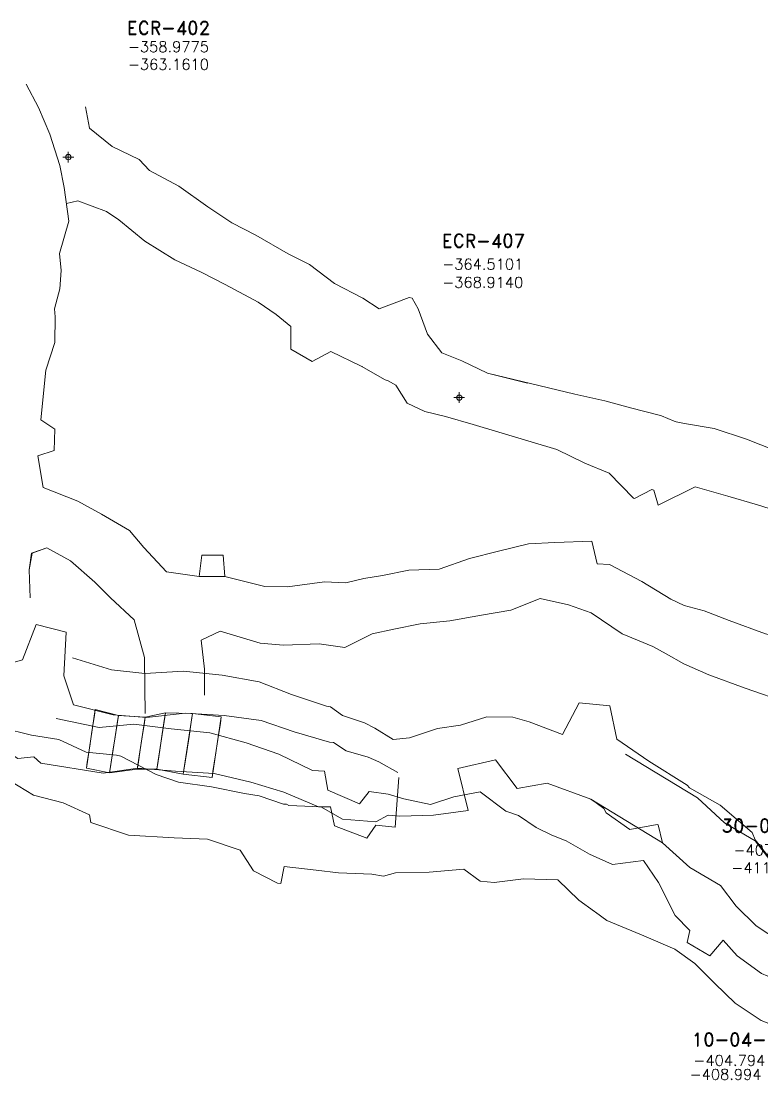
# Model space of a CAD drawing. Extents: x 0 to 99091, y -1812 to 13278.
# Drawn here: x 10130 to 10198.9, y 10035.3 to 10133.9 of the extents above; entities that cross this region are included whole.
import ezdxf
from ezdxf.enums import TextEntityAlignment as Align

# ---------------------------------------------------------------- set-up
doc = ezdxf.new("R2010")
doc.units = 0
doc.header["$MEASUREMENT"] = 0
doc.header["$PDMODE"] = 34
doc.header["$PDSIZE"] = 0.5
for name, color, linetype in [('ACC-4482-82-SCR', 5, 'Continuous'), ('F-380-8541-NW-FI3', 174, 'Continuous'), ('F-440-8185-W-SCR', 1, 'Continuous'), ('F-460-8340-EW-SCR', 5, 'Continuous'), ('R-380-8541-SE-FIC', 210, 'Continuous'), ('R-380-8541-SE-SCR', 1, 'Continuous')]:
    doc.layers.add(name, color=color, linetype=linetype)
doc.styles.add('ROMAND', font='ROMAND.SHX')
doc.styles.add('ROMANS', font='ROMANS.SHX', dxfattribs={"width": 2.5})

# ---------------------------------------------------------------- blocks, each defined once
blk = doc.blocks.new('F2')
at = {"lineweight": 0}
blk.add_point((0, 0), dxfattribs=at)
at = {"lineweight": 0, "style": 'ROMAND'}
for tag, height, p in [('NOMBRE', 1.25, (0.201, 6.617)), ('CIELO', 1, (0.136, 4.616)), ('PISO', 1, (0.136, 3.247))]:
    blk.add_attdef(tag, text='', height=height, dxfattribs=at).set_placement(p, align=Align.CENTER)
at = {"lineweight": 0, "style": 'ROMANS', "flags": 1}
for tag, p in [('MINA', (-0.074, -3.255)), ('LOCALIZACION', (-0.074, -4.928)), ('ESTRUCTURA', (-0.074, -6.618)), ('NIVEL', (-0.074, -8.29)), ('OBRA', (-0.074, -10.121)), ('FECHA', (-0.074, -11.793)), ('ATRAS', (-0.074, -13.483)), ('TOPOGRAFO', (2.675, -15.297))]:
    blk.add_attdef(tag, text='', height=1.25, dxfattribs=at).set_placement(p, align=Align.CENTER)

msp = doc.modelspace()

# ---------------------------------------------------------------- linework, layer by layer
at = {"layer": 'ACC-4482-82-SCR', "color": 6, "linetype": 'Continuous', "lineweight": 0, "flags": 128}
for points, elevation in [([(10146.52629, 10082.20254), (10146.76747, 10084.18815), (10148.76758, 10084.18815), (10148.92963, 10082.19544)], -361.9494), ([(10146.52629, 10082.20254), (10146.76755, 10084.18794), (10148.76755, 10084.18794), (10148.92963, 10082.19544)], -366.2494), ([(10210.14708, 10042.68699), (10207.72227, 10043.96491), (10204.99411, 10045.30892), (10203.04493, 10046.709), (10200.57301, 10048.23833), (10198.40306, 10049.67387), (10196.52482, 10051.51551), (10195.06524, 10053.42579), (10192.21011, 10055.10725), (10189.68214, 10057.41558), (10182.99729, 10061.47854)], -374.72976)]:
    msp.add_lwpolyline(points, dxfattribs=dict(at, elevation=elevation))
msp.add_lwpolyline([(10213.3855, 10046.8604), (10210.96069, 10048.13832), (10208.23253, 10049.48233), (10206.28336, 10050.88242), (10203.81143, 10052.41175), (10201.64149, 10053.84729), (10199.76324, 10055.68892), (10198.30366, 10057.5992), (10195.44853, 10059.28067), (10192.92056, 10061.589), (10186.23572, 10065.65196)], dxfattribs=at)
at = {"layer": 'ACC-4482-82-SCR', "color": 6, "linetype": 'Continuous', "lineweight": 0}
for points in [[(10177.19692, 10085.25226, -355.466), (10177.19692, 10085.25226, -355.466), (10174.39879, 10084.55966, -356.39888), (10171.69786, 10083.88757, -356.92027), (10168.86448, 10082.88092, -357.26462), (10166.03968, 10082.79591, -357.88601), (10163.6097, 10082.28319, -358.47297)], [(10177.19692, 10085.25226, -360.366), (10177.19692, 10085.25226, -360.366), (10174.39879, 10084.55966, -360.69888), (10171.69786, 10083.88757, -361.12027), (10168.86448, 10082.88092, -362.66462), (10166.03968, 10082.79591, -361.98601), (10163.6097, 10082.28319, -362.27297)], [(10184.73903, 10083.30667, -359.66566), (10183.60212, 10083.37932, -359.78267), (10183.09797, 10085.48269, -359.92316), (10179.64762, 10085.36675, -360.03111), (10177.19692, 10085.25226, -360.366)], [(10184.73903, 10083.30667, -355.26566), (10183.60212, 10083.37932, -355.18267), (10183.09797, 10085.48269, -355.52316), (10179.64762, 10085.36675, -355.43111), (10177.19692, 10085.25226, -355.466)], [(10193.53807, 10079.0148, -354.06231), (10191.6996, 10079.49665, -354.35684), (10190.43248, 10080.08305, -354.50018), (10187.7607, 10081.73558, -354.91756), (10184.73903, 10083.30667, -355.26566)], [(10193.53807, 10079.0148, -358.26231), (10191.6996, 10079.49665, -359.05684), (10190.43248, 10080.08305, -358.80018), (10187.7607, 10081.73558, -359.21756), (10184.73903, 10083.30667, -359.66566)], [(10161.86796, 10082.01851, -360.93246), (10160.19866, 10081.62233, -362.06637), (10158.20162, 10081.69467, -362.09528), (10154.76656, 10081.23805, -362.00798), (10152.65592, 10081.27093, -361.74978), (10148.92963, 10082.19544, -362.29471), (10146.52629, 10082.20254, -361.9494), (10143.47954, 10082.64854, -362.23509)], [(10161.86796, 10082.01851, -365.03246), (10160.19866, 10081.62233, -366.26637), (10158.20162, 10081.69467, -366.49528), (10154.76659, 10081.23806, -365.90798), (10152.65592, 10081.27093, -366.24978), (10148.92963, 10082.19544, -366.19471), (10146.52629, 10082.20254, -366.2494), (10143.47954, 10082.64854, -366.43509)], [(10163.6097, 10082.28319, -358.47297), (10161.86796, 10082.01851, -360.93246)], [(10163.6097, 10082.28319, -362.27297), (10161.86796, 10082.01851, -365.03246)], [(10178.27046, 10080.16428, -355.466), (10178.27046, 10080.16428, -355.466), (10175.55492, 10079.0803, -356.39888), (10172.8127, 10078.6039, -356.92027), (10169.87609, 10078.08649, -357.26462), (10167.09258, 10077.80578, -357.88601), (10164.66261, 10077.29306, -358.47297)], [(10178.27046, 10080.16428, -360.366), (10178.27046, 10080.16428, -360.366), (10175.55492, 10079.0803, -360.69888), (10172.8127, 10078.6039, -361.12027), (10169.87609, 10078.08649, -362.66462), (10167.09258, 10077.80578, -361.98601), (10164.66261, 10077.29306, -362.27297)], [(10183.04025, 10078.81734, -359.66566), (10183.04025, 10078.81734, -359.66566), (10180.92298, 10079.57005, -359.92316), (10178.27046, 10080.16428, -360.366), (10178.27046, 10080.16428, -360.366)], [(10183.04025, 10078.81734, -355.26566), (10183.04025, 10078.81734, -355.26566), (10180.92298, 10079.57005, -355.52316), (10178.27046, 10080.16428, -355.466), (10178.27046, 10080.16428, -355.466)], [(10212.86286, 10071.85316, -352.10097), (10212.13052, 10072.05541, -352.4945), (10210.08807, 10073.13793, -352.48571), (10206.6221, 10074.11133, -352.68498), (10203.34251, 10075.86907, -353.09257), (10199.24643, 10076.86416, -352.84172), (10195.88536, 10078.11862, -353.541), (10193.53807, 10079.0148, -354.06231), (10193.53807, 10079.0148, -354.06231)], [(10212.86286, 10071.85316, -357.70097), (10212.13052, 10072.05541, -357.6945), (10210.08807, 10073.13793, -357.68571), (10206.6221, 10074.11133, -357.78498), (10203.34251, 10075.86907, -357.79257), (10199.24643, 10076.86416, -357.84172), (10195.88536, 10078.11862, -358.241), (10193.53807, 10079.0148, -358.26231), (10193.53807, 10079.0148, -358.26231)], [(10191.66233, 10074.05783, -354.06231), (10190.00081, 10075.00731, -354.35684), (10188.76909, 10075.68724, -354.50018), (10185.92035, 10076.87213, -354.91756), (10183.04025, 10078.81734, -355.26566)], [(10191.66233, 10074.05783, -358.26231), (10190.00081, 10075.00731, -359.05684), (10188.76909, 10075.68724, -358.80018), (10185.92035, 10076.87213, -359.21756), (10183.04025, 10078.81734, -359.66566)], [(10160.09472, 10075.58951, -361.37933), (10157.70188, 10075.91624, -362.09528), (10154.38652, 10075.80148, -362.00798), (10152.19926, 10075.99064, -361.74978), (10148.49019, 10077.1144, -362.29471), (10146.70519, 10076.28295, -362.26913)], [(10160.09472, 10075.58951, -365.17933), (10157.70188, 10075.91624, -366.49528), (10154.38652, 10075.80148, -365.90798), (10152.19926, 10075.99064, -366.24978), (10148.49019, 10077.1144, -366.19471), (10146.70519, 10076.28295, -366.36913)], [(10164.66261, 10077.29306, -358.47297), (10162.6295, 10076.87458, -360.93246), (10160.09472, 10075.58951, -361.37933)], [(10164.66261, 10077.29306, -362.27297), (10162.6295, 10076.87458, -365.03246), (10160.09472, 10075.58951, -365.17933)], [(10204.73388, 10069.05222, -352.68498), (10201.31442, 10070.43521, -353.09257), (10197.35821, 10071.80505, -352.84172), (10193.99714, 10073.05951, -353.541), (10191.66233, 10074.05783, -354.06231), (10191.66233, 10074.05783, -354.06231)], [(10204.73388, 10069.05222, -357.78498), (10201.31442, 10070.43521, -357.79257), (10197.35821, 10071.80505, -357.84172), (10193.99714, 10073.05951, -358.241), (10191.66233, 10074.05783, -358.26231), (10191.66233, 10074.05783, -358.26231)]]:
    msp.add_polyline3d(points, dxfattribs=at)
at = {"layer": 'F-440-8185-W-SCR', "color": 1, "linetype": 'Continuous', "lineweight": 0, "flags": 128}
for points, elevation in [([(10130.42305, 10128.03304), (10131.5612, 10125.85636), (10132.63163, 10123.37263), (10133.54551, 10120.47241), (10133.96648, 10118.41884), (10134.40435, 10115.26779), (10133.51788, 10112.27478), (10133.6871, 10110.69393), (10133.5686, 10108.98235), (10133.06295, 10107.1294), (10133.11267, 10106.38549), (10133.10064, 10103.99433)], -358.65665), ([(10165.01441, 10063.95098), (10163.25983, 10064.93651), (10162.28025, 10065.38415), (10160.20679, 10065.98458), (10159.04188, 10066.74149), (10158.6609, 10066.78142), (10155.38113, 10067.74835), (10152.31512, 10068.78016), (10148.85258, 10069.27108), (10145.24101, 10069.48315), (10141.62671, 10069.08697), (10138.52424, 10069.31339), (10134.83382, 10070.24912), (10133.91732, 10072.93746), (10134.1533, 10077.00971), (10131.34955, 10077.74099), (10130.07951, 10074.45516), (10128.0616, 10073.84466), (10126.58437, 10073.9905)], -363.03157), ([(10123.6849, 10070.12895), (10123.6849, 10070.12895), (10124.88704, 10069.19534), (10126.37069, 10067.36154), (10128.03527, 10066.61736), (10128.32105, 10066.12944), (10129.64511, 10065.26737), (10131.12486, 10065.39816), (10131.79737, 10064.80937), (10137.59676, 10063.89216), (10140.81727, 10064.35571), (10144.31353, 10064.06192), (10147.9251, 10063.84985), (10151.33704, 10063.06322), (10154.41992, 10062.12998), (10157.63223, 10060.76878), (10158.75328, 10060.74843), (10159.12181, 10058.98782), (10162.13856, 10057.84844), (10162.97604, 10059.04334), (10164.7691, 10058.85688), (10165.12765, 10063.47165)], -363.03157)]:
    msp.add_lwpolyline(points, dxfattribs=dict(at, elevation=elevation))
at = {"layer": 'F-440-8185-W-SCR', "color": 1, "linetype": 'Continuous', "lineweight": 0}
for points in [[(10132.00781, 10090.48157, -366.22732), (10131.50987, 10093.4365, -366.45856), (10133.03655, 10093.92892, -366.20693), (10133.10483, 10095.91811, -366.16145), (10131.78536, 10096.78194, -365.58525), (10132.25679, 10101.41357, -365.13037), (10133.10064, 10103.99433, -364.62097), (10133.11267, 10106.38549, -358.65665)], [(10132.00781, 10090.48157, -361.72732), (10131.50987, 10093.4365, -361.95856), (10133.03655, 10093.92892, -361.40693), (10133.10483, 10095.91811, -361.36145), (10131.78536, 10096.78193, -361.18525), (10132.25679, 10101.41357, -360.53037), (10133.10064, 10103.99433, -360.12097), (10133.11267, 10106.38549, -358.65665)], [(10143.47954, 10082.64854, -362.23509), (10141.36757, 10084.8911, -362.01266), (10140.03334, 10086.49722, -362.09771), (10137.42354, 10087.99001, -362.27528), (10135.23026, 10089.20622, -362.95659), (10132.00781, 10090.48157, -361.72732)], [(10143.47954, 10082.64854, -366.43509), (10141.36757, 10084.8911, -366.41266), (10140.03334, 10086.49722, -366.29771), (10137.42354, 10087.99001, -366.57528), (10135.23026, 10089.20622, -366.55659), (10132.00781, 10090.48157, -366.22732)], [(10140.49254, 10078.1499, -362.23509), (10138.26993, 10080.22584, -362.01266), (10136.82508, 10081.66534, -362.09771), (10134.54716, 10083.65798, -362.27528), (10132.35388, 10084.8742, -362.95659), (10130.9051, 10084.36416, -362.94314)], [(10140.49254, 10078.1499, -366.43509), (10138.26993, 10080.22584, -366.41266), (10136.82508, 10081.66534, -366.29771), (10134.54716, 10083.65798, -366.57528), (10132.35388, 10084.8742, -366.55659), (10130.97338, 10084.37809, -366.54314)], [(10130.79672, 10080.2, -366.41854), (10130.70224, 10082.81719, -366.37074), (10130.97338, 10084.37809, -366.54314), (10130.97469, 10084.38866, -366.54201)], [(10130.79672, 10080.2, -364.01854), (10130.70224, 10082.81719, -363.37074), (10130.9051, 10084.36416, -362.94314)], [(10141.4976, 10069.43818, -362.24278), (10141.48598, 10071.84099, -362.2629), (10141.45157, 10074.65524, -362.26913), (10140.49254, 10078.1499, -362.23509)], [(10141.4976, 10069.43818, -366.64278), (10141.48598, 10071.84099, -366.4629), (10141.45157, 10074.65524, -366.36913), (10140.49254, 10078.1499, -366.43509)], [(10147.03779, 10071.15467, -366.64278), (10147.02616, 10073.55748, -366.4629), (10146.70519, 10076.28295, -366.36913)], [(10147.03779, 10071.15467, -362.24278), (10147.02616, 10073.55748, -362.2629), (10146.70519, 10076.28295, -362.26913)], [(10134.72145, 10074.61517, -360.99728), (10134.72145, 10074.61517, -360.99728), (10134.72145, 10074.61517, -360.99728), (10134.72145, 10074.61517, -360.99728), (10138.36767, 10073.51977, -360.58487), (10141.45735, 10073.15858, -361.23791), (10145.08547, 10073.39713, -360.9107), (10148.68439, 10073.02813, -361.58843), (10152.12229, 10072.38702, -361.86121), (10155.1405, 10071.22279, -361.81919), (10158.37509, 10070.11409, -361.88704)], [(10134.72145, 10074.61517, -365.99728), (10134.72145, 10074.61517, -365.99728), (10134.72145, 10074.61517, -365.99728), (10134.72145, 10074.61517, -365.99728), (10138.36767, 10073.51977, -365.88487), (10141.45735, 10073.15858, -365.93791), (10145.08547, 10073.39713, -366.1107), (10148.68439, 10073.02813, -366.28843), (10152.12229, 10072.38702, -366.16121), (10155.1405, 10071.22279, -366.11919), (10158.37509, 10070.11409, -366.18704)], [(10158.37509, 10070.11409, -361.88704), (10158.37509, 10070.11409, -361.88704), (10158.37509, 10070.11409, -361.88704), (10158.37509, 10070.11409, -361.88704), (10158.75398, 10070.05761, -361.94032), (10159.88486, 10069.25074, -362.13147), (10161.93023, 10068.56067, -362.11597), (10162.8894, 10068.07084, -362.30859), (10164.59944, 10067.0099, -361.69531), (10166.12056, 10067.17137, -361.38424), (10168.71067, 10068.03798, -361.3658), (10170.84755, 10068.34371, -361.8503), (10173.32893, 10069.1199, -362.03259), (10175.7371, 10069.09943, -362.61488)], [(10158.37509, 10070.11409, -366.18704), (10158.37509, 10070.11409, -366.18704), (10158.37509, 10070.11409, -366.18704), (10158.37509, 10070.11409, -366.18704), (10158.75398, 10070.05761, -366.44032), (10159.88486, 10069.25074, -366.43147), (10161.93023, 10068.56067, -366.41597), (10162.8894, 10068.07084, -366.50859), (10164.59944, 10067.0099, -366.49531), (10166.12056, 10067.17137, -366.48424), (10168.71067, 10068.03798, -366.5658), (10170.84755, 10068.34371, -366.5503), (10173.32893, 10069.1199, -366.53259), (10175.7371, 10069.09943, -366.41488)], [(10177.24642, 10068.67731, -362.60588), (10180.34528, 10067.49259, -362.43053), (10181.91429, 10070.44821, -362.53357), (10184.7732, 10070.1735, -362.53584), (10185.42552, 10067.04546, -362.26472), (10188.3865, 10064.99561, -362.29208), (10191.95931, 10062.78563, -362.724), (10192.1895, 10062.51618, -362.42658), (10195.02952, 10060.90333, -362.65136), (10198.02334, 10058.35457, -362.28099), (10198.30748, 10057.69182, -362.08555), (10199.88096, 10055.71095, -362.60379), (10201.46181, 10053.00902, -362.22507), (10205.22762, 10050.91196, -362.15775), (10208.11891, 10048.34747, -363.63458)], [(10177.24642, 10068.67731, -366.60588), (10180.34528, 10067.49259, -366.63053), (10181.91429, 10070.44821, -366.63357), (10184.7732, 10070.1735, -366.63584), (10185.42552, 10067.04546, -366.76472), (10188.3865, 10064.99561, -366.79208), (10191.95931, 10062.78563, -366.824), (10192.1895, 10062.51618, -366.82658), (10195.02952, 10060.90333, -366.75136), (10198.02334, 10058.35457, -366.78099), (10198.30748, 10057.69182, -366.68555), (10199.88096, 10055.71095, -366.80379), (10201.46181, 10053.00902, -366.72507), (10205.22762, 10050.91196, -366.75775), (10208.11891, 10048.34747, -368.13458)], [(10133.22895, 10068.97464, -366.26844), (10133.22895, 10068.97464, -366.26844), (10137.2052, 10068.14402, -365.88487), (10140.44283, 10068.46701, -365.93791), (10143.92299, 10068.02138, -366.1107), (10147.52192, 10067.65239, -366.28843), (10150.89641, 10066.71805, -366.16121), (10153.93576, 10065.65157, -366.11919), (10157.08581, 10064.1519, -366.18704)], [(10133.22895, 10068.97464, -360.86844), (10133.22895, 10068.97464, -360.86844), (10137.2052, 10068.14402, -360.58487), (10140.44283, 10068.46701, -361.23791), (10143.92299, 10068.02138, -360.9107), (10147.52192, 10067.65239, -361.58843), (10150.89641, 10066.71805, -361.86121), (10153.93576, 10065.65157, -361.81919), (10157.08581, 10064.1519, -361.88704)], [(10136.85926, 10069.80385, -367.33678), (10136.02778, 10064.36707, -367.33678), (10136.02778, 10064.36707, -364.84278), (10136.11093, 10064.91075, -363.57858), (10136.33958, 10066.40586, -363.03678), (10136.54745, 10067.76506, -363.03678), (10136.77611, 10069.26018, -363.57858), (10136.85926, 10069.80385, -364.84278), (10136.85926, 10069.80385, -367.33678)], [(10148.58792, 10069.12291, -363.20462), (10145.90685, 10069.43178, -362.78898), (10143.39027, 10069.51316, -362.87448), (10141.50516, 10069.09333, -362.86404), (10139.0037, 10069.27357, -362.24954), (10136.85926, 10069.80385, -363.03678)], [(10148.58792, 10069.12291, -367.50462), (10145.90685, 10069.43178, -367.58898), (10143.39027, 10069.51316, -367.27448), (10141.50516, 10069.09333, -367.36404), (10139.0037, 10069.27357, -367.34954), (10136.85926, 10069.80385, -367.33678)], [(10139.0037, 10069.27357, -367.34954), (10138.18734, 10063.93563, -367.34954), (10138.18734, 10063.93563, -364.39154), (10138.26897, 10064.46942, -362.89214), (10138.49347, 10065.93736, -362.24954), (10138.69756, 10067.27184, -362.24954), (10138.92206, 10068.73977, -362.89214), (10139.0037, 10069.27357, -364.39154), (10139.0037, 10069.27357, -367.34954)], [(10141.50516, 10069.09333, -367.36404), (10140.76439, 10064.24965, -367.36404), (10140.76439, 10064.24965, -364.75404), (10140.83846, 10064.73401, -363.43104), (10141.04218, 10066.06603, -362.86404), (10141.22737, 10067.27695, -362.86404), (10141.43108, 10068.60896, -363.43104), (10141.50516, 10069.09333, -364.75404), (10141.50516, 10069.09333, -367.36404)], [(10143.39027, 10069.51316, -367.27448), (10142.58902, 10064.27408, -367.27448), (10142.58902, 10064.27408, -364.72248), (10142.66915, 10064.79799, -363.42888), (10142.88949, 10066.23874, -362.87448), (10143.0898, 10067.54851, -362.87448), (10143.31014, 10068.98926, -363.42888), (10143.39027, 10069.51316, -364.72248), (10143.39027, 10069.51316, -367.27448)], [(10145.90685, 10069.43178, -367.58898), (10145.04513, 10063.79729, -367.58898), (10145.04513, 10063.79729, -364.80498), (10145.1313, 10064.36074, -363.39378), (10145.36827, 10065.91022, -362.78898), (10145.5837, 10067.31884, -362.78898), (10145.82067, 10068.86833, -363.39378), (10145.90685, 10069.43178, -364.80498), (10145.90685, 10069.43178, -367.58898)], [(10148.58792, 10069.12291, -367.50462), (10147.7262, 10063.48842, -367.50462), (10147.7262, 10063.48842, -365.01062), (10147.81238, 10064.05187, -363.74642), (10148.04935, 10065.60135, -363.20462), (10148.26478, 10067.00997, -363.20462), (10148.50175, 10068.55946, -363.74642), (10148.58792, 10069.12291, -365.01062), (10148.58792, 10069.12291, -367.50462)], [(10175.7371, 10069.09943, -366.41488), (10177.24642, 10068.67731, -366.60588)], [(10175.7371, 10069.09943, -362.61488), (10177.24642, 10068.67731, -362.60588)], [(10147.7262, 10063.48842, -363.20462), (10145.04513, 10063.79729, -362.78898), (10142.58902, 10064.27408, -362.87448), (10140.76439, 10064.24965, -362.86404), (10138.18734, 10063.93563, -362.24954), (10136.02778, 10064.36707, -363.03678)], [(10147.7262, 10063.48842, -367.50462), (10145.04513, 10063.79729, -367.58898), (10142.58902, 10064.27408, -367.27448), (10140.76439, 10064.24965, -367.36404), (10138.18734, 10063.93563, -367.34954), (10136.02778, 10064.36707, -367.33678)], [(10157.08581, 10064.1519, -361.88704), (10157.08581, 10064.1519, -361.88704), (10157.08581, 10064.1519, -361.88704), (10157.08581, 10064.1519, -361.88704), (10158.20491, 10064.08279, -361.94032), (10158.49649, 10062.30782, -362.13147), (10161.46081, 10061.03827, -362.11597), (10162.34948, 10062.19559, -362.30859), (10164.13273, 10061.9313, -361.69531), (10165.59894, 10061.49529, -361.38424), (10168.06093, 10060.96777, -361.3658), (10170.23442, 10061.67183, -361.8503), (10172.68834, 10062.14927, -362.03259), (10175.09442, 10060.36694, -362.53402)], [(10157.08581, 10064.1519, -366.18704), (10157.08581, 10064.1519, -366.18704), (10157.08581, 10064.1519, -366.18704), (10157.08581, 10064.1519, -366.18704), (10158.20491, 10064.08279, -366.44032), (10158.49649, 10062.30781, -366.43147), (10161.46081, 10061.03826, -366.41597), (10162.34948, 10062.19559, -366.50859), (10164.13273, 10061.9313, -366.49531), (10165.59894, 10061.49529, -366.48424), (10168.06093, 10060.96777, -366.5658), (10170.23442, 10061.67183, -366.5503), (10172.68834, 10062.14927, -366.53259), (10175.09442, 10060.36694, -366.63402)], [(10206.20339, 10039.24903, -362.29105), (10204.51542, 10040.50225, -362.07669), (10203.02414, 10042.58692, -362.06029), (10201.25425, 10044.25641, -362.24388), (10198.8998, 10045.23431, -362.52679), (10196.6306, 10046.87759, -362.30765), (10195.33159, 10048.3515, -362.69466), (10194.06629, 10046.87507, -362.38441), (10191.96816, 10048.12763, -362.17826), (10192.20033, 10049.24856, -362.37347), (10190.8456, 10050.63944, -362.46048), (10189.30192, 10053.72272, -362.53998), (10187.89368, 10055.75166, -362.42425), (10185.00819, 10055.3999, -362.40922), (10182.87553, 10056.34939, -362.39349), (10180.68826, 10057.5764, -362.4764), (10179.35862, 10058.10741, -362.56683), (10177.91865, 10058.83291, -362.8559), (10176.25799, 10059.94737, -362.64222), (10175.09442, 10060.36694, -362.53402), (10175.09442, 10060.36694, -362.53402)], [(10206.20339, 10039.24903, -366.59105), (10204.51542, 10040.50225, -366.67669), (10203.02414, 10042.58692, -366.56029), (10201.25425, 10044.25641, -366.54388), (10198.8998, 10045.23431, -366.72679), (10196.6306, 10046.87759, -366.80765), (10195.33159, 10048.3515, -366.39466), (10194.06629, 10046.87507, -366.48441), (10191.96816, 10048.12764, -366.47826), (10192.20033, 10049.24856, -366.57347), (10190.8456, 10050.63944, -366.56048), (10189.30192, 10053.72272, -366.53998), (10187.89368, 10055.75166, -366.52425), (10185.00819, 10055.3999, -366.60922), (10182.87553, 10056.34939, -366.79349), (10180.68826, 10057.5764, -366.7764), (10179.35862, 10058.10741, -366.76683), (10177.91865, 10058.83291, -366.7559), (10176.25799, 10059.94737, -366.64222), (10175.09442, 10060.36694, -366.63402), (10175.09442, 10060.36694, -366.63402)]]:
    msp.add_polyline3d(points, dxfattribs=at)
at = {"layer": 'F-460-8340-EW-SCR', "linetype": 'Continuous', "lineweight": 0}
for points in [[(10122.44977, 10072.42116, -374.64079), (10124.03488, 10071.87205, -374.84398), (10125.3718, 10069.50335, -373.98735), (10128.15002, 10068.12577, -374.04847), (10130.90444, 10067.41856, -374.70368), (10133.469, 10067.01782, -374.65297), (10136.01586, 10065.85573, -374.80817), (10138.84536, 10065.55393, -374.46141), (10139.25071, 10065.47889, -374.46929), (10142.53318, 10063.76132, -374.14224)], [(10122.44977, 10072.42116, -380.64079), (10124.03488, 10071.87205, -378.84398), (10125.3718, 10069.50335, -378.98735), (10128.15002, 10068.12577, -379.24847), (10130.90444, 10067.41856, -379.20368), (10133.469, 10067.01782, -379.25297), (10136.01586, 10065.85573, -379.20817), (10138.84536, 10065.55393, -379.16141), (10139.25071, 10065.47889, -379.16929), (10142.53318, 10063.76132, -379.14224)], [(10119.58244, 10067.15064, -374.64079), (10121.54419, 10066.41344, -374.84398), (10123.50379, 10065.40939, -373.98735), (10126.15748, 10063.75888, -374.04847), (10128.95341, 10063.14265, -374.70368), (10131.10285, 10061.83213, -374.65297), (10133.85727, 10061.12493, -374.80817), (10136.31317, 10060.00434, -374.46141), (10136.42794, 10059.29246, -374.46929), (10139.95948, 10058.12075, -374.14224)], [(10119.58244, 10067.15064, -380.64079), (10121.54419, 10066.41344, -378.84398), (10123.50379, 10065.40939, -378.98735), (10126.15748, 10063.75888, -379.24847), (10128.95341, 10063.14265, -379.20368), (10131.10285, 10061.83213, -379.25297), (10133.85727, 10061.12493, -379.20817), (10136.31317, 10060.00434, -379.16141), (10136.42794, 10059.29246, -379.16929), (10139.95948, 10058.12075, -379.14224)], [(10142.53318, 10063.76132, -379.14224), (10144.60125, 10063.05668, -379.31679), (10147.6774, 10062.62456, -379.14063), (10150.73854, 10061.993, -379.06446), (10152.12704, 10061.7882, -379.07523), (10154.37545, 10061.01725, -378.99291), (10154.67459, 10060.99474, -378.99522), (10154.86652, 10060.88001, -379.29676), (10157.86547, 10060.75454, -379.01982), (10159.88442, 10059.59974, -379.03597), (10162.97559, 10059.36705, -378.95981), (10164.12506, 10059.9825, -378.97672), (10165.22188, 10059.89997, -378.96826), (10168.33554, 10059.96641, -379.00056), (10171.57896, 10060.42424, -379.12516), (10170.60539, 10064.31016, -379.13747), (10174.13425, 10065.13338, -379.14168)], [(10142.53318, 10063.76132, -374.14224), (10144.60125, 10063.05668, -374.11679), (10147.6774, 10062.62456, -374.04063), (10150.73854, 10061.993, -374.26446), (10152.12704, 10061.7882, -374.77523), (10154.37545, 10061.01725, -375.09291), (10154.67459, 10060.99474, -375.09522), (10154.86652, 10060.88001, -375.39676), (10157.86547, 10060.75454, -375.01982), (10159.88442, 10059.59974, -374.93597), (10162.97559, 10059.36705, -375.45981), (10164.12513, 10059.98248, -374.77672), (10165.22176, 10059.89997, -374.76826), (10168.33554, 10059.96641, -374.80056), (10171.57896, 10060.42424, -374.02516), (10170.60544, 10064.31024, -374.03747), (10174.13425, 10065.13338, -374.08381)], [(10174.13425, 10065.13338, -379.14168), (10176.12666, 10062.45649, -379.14746), (10178.93178, 10062.96073, -379.14823), (10182.99729, 10061.47854, -379.13858)], [(10174.13425, 10065.13338, -374.08381), (10176.12663, 10062.4566, -374.14746), (10178.93136, 10062.96098, -374.14823), (10182.99729, 10061.47854, -374.13858)], [(10182.99729, 10061.47854, -374.13858), (10183.48459, 10061.12852, -374.13304), (10184.21553, 10060.60349, -374.32474), (10184.42371, 10060.2077, -374.42105), (10186.61653, 10058.63261, -374.59614), (10189.18685, 10059.1257, -374.67953), (10189.26807, 10059.06737, -374.67861), (10189.68214, 10057.41558, -374.86661), (10192.21011, 10055.10725, -374.83525), (10195.06524, 10053.42579, -374.4048), (10196.52482, 10051.51551, -374.48358), (10198.40306, 10049.67387, -374.35959), (10200.57301, 10048.23833, -374.23561), (10203.04493, 10046.709, -374.90885), (10204.99411, 10045.30892, -374.18671), (10207.72227, 10043.96491, -374.73703)], [(10182.99729, 10061.47854, -379.13858), (10183.48459, 10061.12852, -379.13304), (10184.21553, 10060.60349, -379.12474), (10184.42371, 10060.2077, -379.12105), (10186.61653, 10058.63261, -379.09614), (10189.18685, 10059.1257, -379.17953), (10189.26807, 10059.06737, -379.17861), (10189.68214, 10057.41558, -379.16661), (10192.21011, 10055.10725, -379.13525), (10195.06524, 10053.42579, -379.1048), (10196.52482, 10051.51551, -379.08358), (10198.40306, 10049.67387, -379.05959), (10200.57301, 10048.23833, -379.03561), (10203.04493, 10046.709, -379.10885), (10204.99411, 10045.30892, -379.08671), (10207.72227, 10043.96491, -379.05903)], [(10139.95948, 10058.12075, -379.14224), (10144.21093, 10057.87135, -379.31679), (10147.3096, 10057.73838, -379.14063), (10150.34071, 10056.70795, -379.06446), (10151.60161, 10054.80795, -379.07523), (10153.81999, 10053.63813, -378.99291), (10154.11913, 10053.61561, -378.99522), (10154.43866, 10055.19609, -379.29676), (10157.4226, 10054.87119, -379.01982), (10159.50911, 10054.61384, -379.03597), (10162.60778, 10054.48087, -378.95981), (10163.69715, 10054.29858, -378.97672), (10164.82399, 10054.61489, -378.96826), (10167.93771, 10054.68136, -379.00056), (10171.16612, 10054.93976, -379.12516), (10172.6865, 10053.82249, -379.13747), (10173.98279, 10053.72491, -379.14746), (10176.74294, 10054.05857, -379.14823), (10179.93158, 10053.95385, -379.12105)], [(10139.95948, 10058.12075, -374.14224), (10144.21093, 10057.87135, -374.11679), (10147.3096, 10057.73838, -374.04063), (10150.34071, 10056.70795, -374.26446), (10151.60161, 10054.80795, -374.77523), (10153.81999, 10053.63813, -375.09291), (10154.11913, 10053.61561, -375.09522), (10154.43866, 10055.19609, -375.39676), (10157.4226, 10054.87119, -375.01982), (10159.50911, 10054.61384, -374.93597), (10162.60778, 10054.48087, -375.45981), (10163.6972, 10054.2986, -374.77672), (10164.82402, 10054.61491, -374.76826), (10167.93771, 10054.68136, -374.80056), (10171.16612, 10054.93976, -374.02516), (10172.6865, 10053.82249, -374.03747), (10173.98279, 10053.72491, -374.14746), (10176.74287, 10054.05863, -374.14823), (10179.93158, 10053.95385, -374.42105)], [(10179.93158, 10053.95385, -379.12105), (10179.93158, 10053.95385, -379.12105), (10181.89104, 10052.05387, -379.09614), (10183.35292, 10051.00381, -379.17953), (10183.43413, 10050.94547, -379.17861), (10184.48994, 10050.18709, -379.16661), (10187.71798, 10048.85339, -379.13525), (10190.80646, 10047.49681, -379.1048), (10192.67442, 10046.15506, -379.08358), (10194.55267, 10044.31342, -379.05959), (10196.43091, 10042.47179, -379.03561), (10198.8445, 10040.86124, -379.10885), (10201.14371, 10039.94847, -379.08671), (10201.59113, 10039.62513, -379.00038)], [(10179.93158, 10053.95385, -374.42105), (10179.93158, 10053.95385, -374.42105), (10181.89104, 10052.05387, -374.59614), (10183.35292, 10051.00381, -374.67953), (10183.43413, 10050.94547, -374.67861), (10184.48994, 10050.18709, -374.86661), (10187.71798, 10048.85339, -374.83525), (10190.80646, 10047.49681, -374.4048), (10192.67442, 10046.15506, -374.48358), (10194.55267, 10044.31342, -374.35959), (10196.43091, 10042.47179, -374.23561), (10198.8445, 10040.86124, -374.90885), (10201.14371, 10039.94847, -374.18671), (10201.59113, 10039.62513, -374.10038)]]:
    msp.add_polyline3d(points, dxfattribs=at)
at = {"layer": 'R-380-8541-SE-SCR', "color": 1, "linetype": 'Continuous', "lineweight": 0, "flags": 128}
msp.add_lwpolyline([(10158.78212, 10103.15048), (10157.05948, 10102.21278), (10155.07953, 10103.35505), (10155.07953, 10105.5056)], dxfattribs=at)
at = {"layer": 'R-380-8541-SE-SCR', "color": 1, "linetype": 'Continuous', "lineweight": 0, "elevation": -370.56005, "flags": 128}
msp.add_lwpolyline([(10179.82413, 10094.02933), (10182.42306, 10092.76094), (10184.70843, 10091.80519), (10186.96627, 10089.49102), (10187.06017, 10089.46039), (10188.68391, 10090.2982), (10188.8717, 10090.23695), (10189.25077, 10088.8511), (10192.71705, 10090.56054), (10195.7527, 10089.67564), (10198.50667, 10088.8826), (10200.19679, 10088.33137)], dxfattribs=at)
at = {"layer": 'R-380-8541-SE-SCR', "color": 1, "linetype": 'Continuous', "lineweight": 0}
for points in [[(10141.89211, 10119.98469, -359.03464), (10140.93006, 10121.02064, -359.56762), (10138.41961, 10122.24524, -359.10983), (10136.31257, 10123.92493, -358.76482), (10135.93583, 10125.93393, -358.58593)], [(10141.89211, 10119.98469, -363.93464), (10140.93006, 10121.02064, -363.96762), (10138.41961, 10122.24524, -363.60983), (10136.31257, 10123.92493, -363.26482), (10135.93583, 10125.93393, -363.08593)], [(10156.79035, 10111.25634, -365.8785), (10154.81743, 10112.23941, -365.93304), (10151.79331, 10113.98903, -365.50163), (10149.56569, 10115.12936, -364.93633), (10147.32586, 10116.62979, -364.65781), (10144.62915, 10118.52984, -364.43961), (10141.89211, 10119.98469, -363.93464)], [(10156.79035, 10111.25634, -361.2785), (10154.81743, 10112.23941, -361.43304), (10151.79331, 10113.98903, -361.00163), (10149.56569, 10115.12936, -360.73633), (10147.32586, 10116.62979, -360.45781), (10144.62915, 10118.52984, -360.13961), (10141.89211, 10119.98469, -359.03464)], [(10139.05521, 10115.38991, -359.03464), (10137.89528, 10116.19569, -359.56762), (10135.22511, 10117.16635, -359.10983), (10134.17441, 10116.92249, -359.01197)], [(10139.05521, 10115.38991, -363.93464), (10137.89528, 10116.19569, -363.96762), (10135.22511, 10117.16635, -363.60983), (10134.17441, 10116.92249, -363.51197)], [(10153.68714, 10106.57756, -361.31613), (10152.03306, 10107.72972, -361.43304), (10148.95641, 10109.39425, -361.00163), (10146.72878, 10110.53458, -360.73633), (10144.27882, 10111.69466, -360.45781), (10141.47704, 10113.42453, -360.13961), (10139.05521, 10115.38991, -359.03464)], [(10153.68714, 10106.57756, -366.31613), (10152.03306, 10107.72972, -365.93304), (10148.95641, 10109.39425, -365.50163), (10146.72878, 10110.53458, -364.93633), (10144.27882, 10111.69466, -364.65781), (10141.47704, 10113.42453, -364.43961), (10139.05521, 10115.38991, -363.93464)], [(10163.29074, 10107.12376, -363.26789), (10161.78025, 10108.11548, -363.02517), (10159.13652, 10109.47827, -361.98531), (10156.79035, 10111.25634, -361.2785)], [(10163.29074, 10107.12376, -367.86789), (10161.78025, 10108.11548, -367.32517), (10159.13652, 10109.47827, -366.78531), (10156.79035, 10111.25634, -365.8785)], [(10181.49855, 10099.16317, -365.76005), (10173.36701, 10101.13775, -364.48413), (10170.98526, 10102.27919, -364.0751), (10169.13356, 10103.02673, -364.44619), (10167.78018, 10104.77485, -364.04017), (10166.90866, 10107.11172, -363.86848), (10166.36929, 10108.10202, -363.47692), (10166.08315, 10108.18535, -363.44258), (10163.29074, 10107.12376, -363.26789)], [(10177.10113, 10100.18572, -369.31906), (10173.36699, 10101.13771, -369.08413), (10170.98526, 10102.27919, -368.8751), (10169.13356, 10103.02673, -368.44619), (10167.78018, 10104.77485, -368.54017), (10166.90866, 10107.11172, -368.26848), (10166.36929, 10108.10202, -368.37692), (10166.08315, 10108.18535, -368.34258), (10163.29074, 10107.12376, -367.86789)], [(10155.07953, 10105.47682, -366.57713), (10153.68714, 10106.57756, -366.31613)], [(10155.07953, 10105.47682, -361.68839), (10153.68714, 10106.57756, -361.31613)], [(10161.72514, 10101.74759, -363.03156), (10161.60456, 10101.79659, -362.98702), (10158.78212, 10103.15048, -363.02517)], [(10161.72514, 10101.74759, -367.99589), (10161.60456, 10101.79659, -367.98702), (10158.78212, 10103.15048, -367.32517)], [(10179.82413, 10094.02933, -365.76005), (10172.05072, 10096.3446, -364.48413), (10169.47544, 10097.09455, -364.0751), (10167.53986, 10097.55406, -364.44619), (10165.90689, 10098.34206, -364.04017), (10164.83965, 10100.00685, -363.86848), (10164.13252, 10100.42108, -363.47692), (10163.84638, 10100.50441, -363.44258), (10161.60456, 10101.79659, -362.98702)], [(10179.82413, 10094.02933, -370.56005), (10172.05072, 10096.3446, -369.08413), (10169.47544, 10097.09455, -368.8751), (10167.53986, 10097.55406, -368.44619), (10165.90689, 10098.34206, -368.54017), (10164.83965, 10100.00685, -368.26848), (10164.13252, 10100.42108, -368.37692), (10163.84638, 10100.50441, -368.34258), (10161.60456, 10101.79659, -367.98702)], [(10201.8092, 10093.27506, -369.41533), (10200.15009, 10093.92137, -369.13311), (10197.48914, 10094.99962, -368.67843), (10194.48449, 10095.9796, -368.0767), (10191.73139, 10096.45679, -367.53769), (10191.73139, 10096.45679, -367.53769), (10190.94922, 10096.60672, -367.21226), (10190.76143, 10096.66797, -367.18091), (10189.5718, 10097.16115, -366.97708), (10189.4779, 10097.19178, -366.9614), (10186.69293, 10097.88974, -366.30671), (10184.31454, 10098.56028, -366.01474), (10181.49855, 10099.16317, -365.76005), (10181.49855, 10099.16317, -365.76005)], [(10200.19679, 10088.33137, -369.41533), (10198.50667, 10088.8826, -369.13311), (10195.7527, 10089.67564, -368.67843), (10192.71705, 10090.56054, -368.0767), (10189.25077, 10088.8511, -367.53769), (10189.25077, 10088.8511, -367.53769), (10188.8717, 10090.23695, -367.21226), (10188.68391, 10090.2982, -367.18091), (10187.06017, 10089.46039, -366.97708), (10186.96627, 10089.49102, -366.9614), (10184.70843, 10091.80519, -366.30671), (10182.42306, 10092.76094, -366.01474), (10179.82413, 10094.02933, -365.76005), (10179.82413, 10094.02933, -365.76005)]]:
    msp.add_polyline3d(points, dxfattribs=at)

# ---------------------------------------------------------------- block references
at = {"color": 4, "linetype": 'Continuous', "lineweight": 0, "ltscale": 5}
ref = msp.add_blockref('F2', (10202.46079, 10042.95506, -407.35781), dxfattribs=at)
ref.add_attrib('NOMBRE', '30-04-12', dxfattribs={"lineweight": 0, "height": 1.25, "style": 'ROMAND'}).set_placement((10199.72064, 10058.37441, -407.35781), align=Align.CENTER)
ref.add_attrib('CIELO', '-407.358', dxfattribs={"lineweight": 0, "height": 1, "style": 'ROMAND'}).set_placement((10199.62327, 10056.23738, -407.35781), align=Align.CENTER)
ref.add_attrib('PISO', '-411.658', dxfattribs={"lineweight": 0, "height": 1, "style": 'ROMAND'}).set_placement((10199.42878, 10054.58603, -407.35781), align=Align.CENTER)
at = {"layer": 'F-380-8541-NW-FI3', "color": 4, "linetype": 'Continuous', "lineweight": 0}
ref = msp.add_blockref('F2', (10230.82359, 10052.16128, -404.79388), dxfattribs=at)
ref.add_attrib('NOMBRE', '10-04-12', dxfattribs={"layer": '0', "lineweight": 0, "height": 1.25, "style": 'ROMAND'}).set_placement((10196.93759, 10038.46838, -404.79388), align=Align.CENTER)
ref.add_attrib('CIELO', '-404.794', dxfattribs={"layer": '0', "lineweight": 0, "height": 1, "style": 'ROMAND'}).set_placement((10195.89327, 10036.64334, -404.79388), align=Align.CENTER)
ref.add_attrib('PISO', '-408.994', dxfattribs={"layer": '0', "lineweight": 0, "height": 1, "style": 'ROMAND'}).set_placement((10195.5452, 10035.33975, -404.79388), align=Align.CENTER)
at = {"layer": 'R-380-8541-SE-FIC', "color": 2, "linetype": 'Continuous', "lineweight": 0}
ref = msp.add_blockref('F2', (10134.3459, 10121.2427, -358.9775), dxfattribs=at)
ref.add_attrib('NOMBRE', 'ECR-402', dxfattribs={"layer": '0', "lineweight": 0, "height": 1.25, "style": 'ROMAND'}).set_placement((10143.66726, 10132.65056, -358.9775), align=Align.CENTER)
ref.add_attrib('CIELO', '-358.9775', dxfattribs={"layer": '0', "lineweight": 0, "height": 1, "style": 'ROMAND'}).set_placement((10143.66726, 10131.01563, -358.9775), align=Align.CENTER)
ref.add_attrib('PISO', '-363.1610', dxfattribs={"layer": '0', "lineweight": 0, "height": 1, "style": 'ROMAND'}).set_placement((10143.66726, 10129.38071, -358.9775), align=Align.CENTER)
ref = msp.add_blockref('F2', (10170.745, 10098.854, -364.5101), dxfattribs=at)
ref.add_attrib('NOMBRE', 'ECR-407', dxfattribs={"layer": '0', "lineweight": 0, "height": 1.25, "style": 'ROMAND'}).set_placement((10172.99706, 10112.83566, -364.5101), align=Align.CENTER)
ref.add_attrib('CIELO', '-364.5101', dxfattribs={"layer": '0', "lineweight": 0, "height": 1, "style": 'ROMAND'}).set_placement((10172.93643, 10110.77685, -364.5101), align=Align.CENTER)
ref.add_attrib('PISO', '-368.9140', dxfattribs={"layer": '0', "lineweight": 0, "height": 1, "style": 'ROMAND'}).set_placement((10172.93643, 10109.08137, -364.5101), align=Align.CENTER)

doc.saveas('drawing.dxf')
